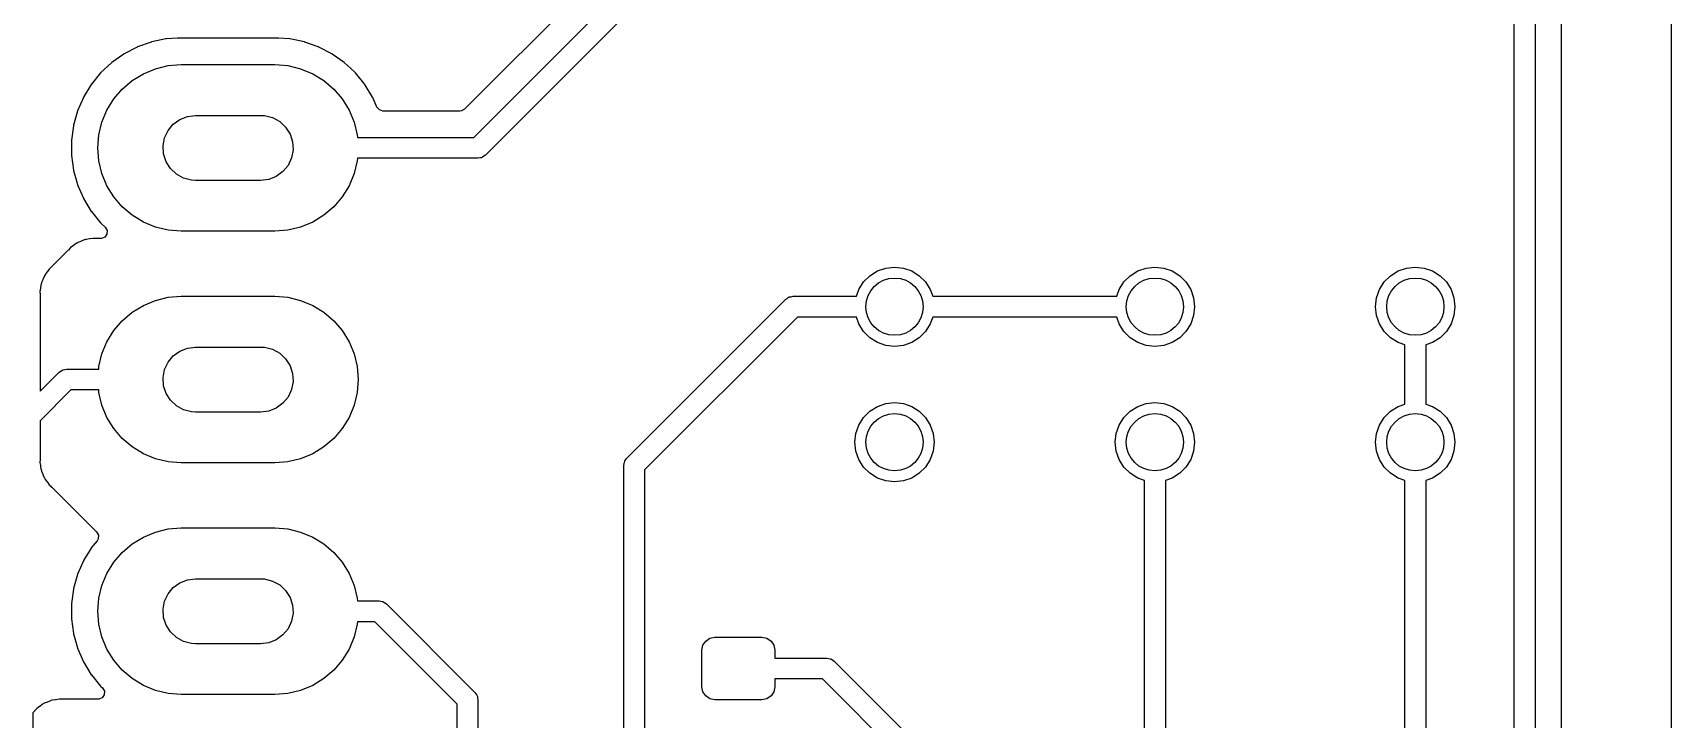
# Model space of a CAD drawing. Extents: x 4.53 to 6.71, y -5.98 to -2.05.
# Drawn here: x 5.471 to 6.71, y -3.326 to -2.807 of the extents above; entities that cross this region are included whole.
import ezdxf

# ---------------------------------------------------------------- set-up
doc = ezdxf.new("R2010")
doc.units = 0
doc.header["$MEASUREMENT"] = 0
doc.layers.add('BLACK', color=7, linetype='CONTINUOUS')

msp = doc.modelspace()

# ---------------------------------------------------------------- linework, layer by layer
at = {"layer": 'BLACK', "linetype": 'CONTINUOUS'}
for p, q in [((6.70963, -2.24738), (6.70963, -4.25852)), ((6.11776, -2.54397), (5.79738, -2.86435)), ((5.80422, -2.88583), (6.13262, -2.55742)), ((6.14145, -2.57087), (5.81305, -2.89927)), ((6.60669, -2.62598), (6.60669, -3.44833)), ((6.59094, -3.44507), (6.59094, -2.62925)), ((6.62671, -3.44733), (6.62671, -2.62698)), ((5.57158, -2.8113), (5.56079, -2.81355)), ((5.57174, -2.81127), (5.57158, -2.8113)), ((5.57158, -2.8113), (5.57158, -2.8113)), ((5.57191, -2.81126), (5.57174, -2.81127)), ((5.58015, -2.81069), (5.57191, -2.81126)), ((5.57191, -2.81126), (5.57191, -2.81126)), ((5.58024, -2.81069), (5.58015, -2.81069)), ((5.58015, -2.81069), (5.58015, -2.81069)), ((5.65677, -2.81069), (5.58024, -2.81069)), ((5.65686, -2.81069), (5.65677, -2.81069)), ((5.6651, -2.81126), (5.65686, -2.81069)), ((5.65686, -2.81069), (5.65686, -2.81069)), ((5.66527, -2.81127), (5.6651, -2.81126)), ((5.6651, -2.81126), (5.6651, -2.81126)), ((5.67639, -2.81358), (5.66527, -2.81127)), ((5.5397, -2.82271), (5.5307, -2.82906)), ((5.53984, -2.82261), (5.5397, -2.82271)), ((5.5397, -2.82271), (5.5397, -2.82271)), ((5.53999, -2.82253), (5.53984, -2.82261)), ((5.54977, -2.81746), (5.53999, -2.82253)), ((5.53999, -2.82253), (5.53999, -2.82253)), ((5.54992, -2.81738), (5.54977, -2.81746)), ((5.54977, -2.81746), (5.54977, -2.81746)), ((5.55008, -2.81733), (5.54992, -2.81738)), ((5.56046, -2.81364), (5.55008, -2.81733)), ((5.55008, -2.81733), (5.55008, -2.81733)), ((5.56062, -2.81358), (5.56046, -2.81364)), ((5.56046, -2.81364), (5.56046, -2.81364)), ((5.56079, -2.81355), (5.56062, -2.81358)), ((5.56079, -2.81355), (5.56079, -2.81355)), ((5.67654, -2.81364), (5.67639, -2.81358)), ((5.68659, -2.81721), (5.67654, -2.81364)), ((5.67654, -2.81364), (5.67654, -2.81364)), ((5.68709, -2.81738), (5.68659, -2.81721)), ((5.68724, -2.81746), (5.68709, -2.81738)), ((5.69702, -2.82253), (5.68724, -2.81746)), ((5.68724, -2.81746), (5.68724, -2.81746)), ((5.69717, -2.82261), (5.69702, -2.82253)), ((5.69702, -2.82253), (5.69702, -2.82253)), ((5.69731, -2.82271), (5.69717, -2.82261)), ((5.70631, -2.82906), (5.69731, -2.82271)), ((5.69731, -2.82271), (5.69731, -2.82271)), ((5.53044, -2.82927), (5.52239, -2.83679)), ((5.53056, -2.82916), (5.53044, -2.82927)), ((5.53044, -2.82927), (5.53044, -2.82927)), ((5.5307, -2.82906), (5.53056, -2.82916)), ((5.5307, -2.82906), (5.5307, -2.82906)), ((5.55447, -2.83757), (5.56361, -2.83379)), ((5.56361, -2.83379), (5.57322, -2.83148)), ((5.57322, -2.83148), (5.58307, -2.83071)), ((5.58307, -2.83071), (5.65394, -2.83071)), ((5.65394, -2.83071), (5.66379, -2.83148)), ((5.66379, -2.83148), (5.6734, -2.83379)), ((5.6734, -2.83379), (5.68253, -2.83757)), ((5.70645, -2.82916), (5.70631, -2.82906)), ((5.70631, -2.82906), (5.70631, -2.82906)), ((5.70657, -2.82927), (5.70645, -2.82916)), ((5.71099, -2.8334), (5.70657, -2.82927)), ((5.70657, -2.82927), (5.70657, -2.82927)), ((5.71475, -2.83691), (5.71099, -2.8334)), ((5.51501, -2.84586), (5.50928, -2.85528)), ((5.51509, -2.84572), (5.51501, -2.84586)), ((5.51501, -2.84586), (5.51501, -2.84586)), ((5.5152, -2.84559), (5.51509, -2.84572)), ((5.52215, -2.83704), (5.5152, -2.84559)), ((5.5152, -2.84559), (5.5152, -2.84559)), ((5.52226, -2.83691), (5.52215, -2.83704)), ((5.52215, -2.83704), (5.52215, -2.83704)), ((5.52238, -2.83679), (5.52226, -2.83691)), ((5.52239, -2.83679), (5.52238, -2.83679)), ((5.53853, -2.84916), (5.54605, -2.84274)), ((5.54605, -2.84274), (5.55447, -2.83757)), ((5.68253, -2.83757), (5.69096, -2.84274)), ((5.69096, -2.84274), (5.69848, -2.84916)), ((5.71485, -2.83704), (5.71475, -2.83691)), ((5.72113, -2.84476), (5.71485, -2.83704)), ((5.71485, -2.83704), (5.71485, -2.83704)), ((5.72191, -2.84572), (5.72113, -2.84476)), ((5.72781, -2.85542), (5.72191, -2.84572)), ((5.50913, -2.85558), (5.50474, -2.86568)), ((5.50919, -2.85542), (5.50913, -2.85558)), ((5.50913, -2.85558), (5.50913, -2.85558)), ((5.50928, -2.85528), (5.50919, -2.85542)), ((5.50928, -2.85528), (5.50928, -2.85528)), ((5.52694, -2.8651), (5.53211, -2.85667)), ((5.53211, -2.85667), (5.53853, -2.84916)), ((5.69848, -2.84916), (5.7049, -2.85667)), ((5.7049, -2.85667), (5.71006, -2.8651)), ((5.72788, -2.85558), (5.72781, -2.85542)), ((5.73103, -2.86282), (5.72788, -2.85558)), ((5.72788, -2.85558), (5.72788, -2.85558)), ((5.50462, -2.866), (5.50165, -2.87661)), ((5.50467, -2.86584), (5.50462, -2.866)), ((5.50462, -2.866), (5.50462, -2.866)), ((5.50474, -2.86568), (5.50467, -2.86584)), ((5.50474, -2.86568), (5.50474, -2.86568)), ((5.52316, -2.87424), (5.52694, -2.8651)), ((5.57705, -2.87576), (5.58204, -2.87214)), ((5.58204, -2.87214), (5.58778, -2.86987)), ((5.58778, -2.86987), (5.5939, -2.86909)), ((5.5939, -2.86909), (5.64311, -2.86909)), ((5.64311, -2.86909), (5.64619, -2.86929)), ((5.64619, -2.86929), (5.65217, -2.87082)), ((5.65217, -2.87082), (5.65757, -2.87379)), ((5.65757, -2.87379), (5.66207, -2.87802)), ((5.71006, -2.8651), (5.71385, -2.87424)), ((5.73107, -2.86291), (5.73103, -2.86282)), ((5.7329, -2.86502), (5.73107, -2.86291)), ((5.73558, -2.86581), (5.7329, -2.86502)), ((5.79387, -2.86581), (5.73558, -2.86581)), ((5.79493, -2.86569), (5.79387, -2.86581)), ((5.79738, -2.86435), (5.79493, -2.86569)), ((5.50158, -2.87694), (5.50008, -2.88785)), ((5.50161, -2.87677), (5.50158, -2.87694)), ((5.50158, -2.87694), (5.50158, -2.87694)), ((5.50165, -2.87661), (5.50161, -2.87677)), ((5.50165, -2.87661), (5.50165, -2.87661)), ((5.52008, -2.8937), (5.52085, -2.88385)), ((5.52085, -2.88385), (5.52316, -2.87424)), ((5.56934, -2.89216), (5.5705, -2.8861)), ((5.5705, -2.8861), (5.57312, -2.88052)), ((5.57312, -2.88052), (5.57705, -2.87576)), ((5.66207, -2.87802), (5.66537, -2.88322)), ((5.66537, -2.88322), (5.66728, -2.88909)), ((5.71385, -2.87424), (5.71615, -2.88385)), ((5.71615, -2.88385), (5.71631, -2.88583)), ((5.71631, -2.88583), (5.80422, -2.88583)), ((5.50008, -2.88785), (5.50006, -2.88802)), ((5.50006, -2.88802), (5.50006, -2.89938)), ((5.50008, -2.88785), (5.50008, -2.88785)), ((5.52085, -2.90355), (5.52008, -2.8937)), ((5.56973, -2.89831), (5.56934, -2.89216)), ((5.57163, -2.90418), (5.56973, -2.89831)), ((5.66767, -2.89525), (5.66651, -2.9013)), ((5.66728, -2.88909), (5.66767, -2.89525)), ((5.50006, -2.89938), (5.50008, -2.89955)), ((5.50008, -2.89955), (5.50008, -2.89955)), ((5.50008, -2.89955), (5.50158, -2.91046)), ((5.50158, -2.91046), (5.50158, -2.91046)), ((5.50158, -2.91046), (5.50161, -2.91063)), ((5.50161, -2.91063), (5.50165, -2.91079)), ((5.50165, -2.91079), (5.50165, -2.91079)), ((5.50165, -2.91079), (5.50462, -2.9214)), ((5.52316, -2.91317), (5.52085, -2.90355)), ((5.57494, -2.90939), (5.57163, -2.90418)), ((5.57943, -2.91361), (5.57494, -2.90939)), ((5.66389, -2.90689), (5.65995, -2.91164)), ((5.66651, -2.9013), (5.66389, -2.90689)), ((5.71615, -2.90355), (5.71385, -2.91317)), ((5.71631, -2.90157), (5.71615, -2.90355)), ((5.80748, -2.90157), (5.71631, -2.90157)), ((5.80877, -2.90128), (5.80748, -2.90157)), ((5.81008, -2.90113), (5.80877, -2.90128)), ((5.81046, -2.90089), (5.81008, -2.90113)), ((5.8109, -2.9008), (5.81046, -2.90089)), ((5.81193, -2.89997), (5.8109, -2.9008)), ((5.81305, -2.89927), (5.81193, -2.89997)), ((5.50462, -2.9214), (5.50462, -2.9214)), ((5.50462, -2.9214), (5.50467, -2.92156)), ((5.50467, -2.92156), (5.50474, -2.92172)), ((5.50474, -2.92172), (5.50474, -2.92172)), ((5.50474, -2.92172), (5.50913, -2.93183)), ((5.52694, -2.9223), (5.52316, -2.91317)), ((5.53211, -2.93073), (5.52694, -2.9223)), ((5.58484, -2.91658), (5.57943, -2.91361)), ((5.59081, -2.91811), (5.58484, -2.91658)), ((5.5939, -2.91831), (5.59081, -2.91811)), ((5.64311, -2.91831), (5.5939, -2.91831)), ((5.64923, -2.91753), (5.64311, -2.91831)), ((5.65496, -2.91526), (5.64923, -2.91753)), ((5.65995, -2.91164), (5.65496, -2.91526)), ((5.71006, -2.9223), (5.7049, -2.93073)), ((5.71385, -2.91317), (5.71006, -2.9223)), ((5.50913, -2.93183), (5.50913, -2.93183)), ((5.50913, -2.93183), (5.50919, -2.93198)), ((5.50919, -2.93198), (5.51509, -2.94168)), ((5.53853, -2.93824), (5.53211, -2.93073)), ((5.7049, -2.93073), (5.69848, -2.93824)), ((5.51509, -2.94168), (5.5152, -2.94182)), ((5.5152, -2.94182), (5.5152, -2.94182)), ((5.5152, -2.94182), (5.52215, -2.95036)), ((5.54605, -2.94466), (5.53853, -2.93824)), ((5.55447, -2.94983), (5.54605, -2.94466)), ((5.69096, -2.94466), (5.68253, -2.94983)), ((5.69848, -2.93824), (5.69096, -2.94466)), ((5.52215, -2.95036), (5.52215, -2.95036)), ((5.52215, -2.95036), (5.52226, -2.95049)), ((5.52226, -2.95049), (5.52238, -2.95061)), ((5.52238, -2.95061), (5.52239, -2.95061)), ((5.52239, -2.95061), (5.52567, -2.95368)), ((5.52699, -2.95888), (5.52539, -2.96117)), ((5.52567, -2.95368), (5.52709, -2.95608)), ((5.52709, -2.95608), (5.52699, -2.95888)), ((5.56361, -2.95361), (5.55447, -2.94983)), ((5.57322, -2.95592), (5.56361, -2.95361)), ((5.58307, -2.95669), (5.57322, -2.95592)), ((5.65394, -2.95669), (5.58307, -2.95669)), ((5.66379, -2.95592), (5.65394, -2.95669)), ((5.6734, -2.95361), (5.66379, -2.95592)), ((5.68253, -2.94983), (5.6734, -2.95361)), ((5.49768, -2.97114), (5.48531, -2.98351)), ((5.49789, -2.97092), (5.49768, -2.97114)), ((5.49948, -2.96913), (5.49789, -2.97092)), ((5.50145, -2.96777), (5.49948, -2.96913)), ((5.50169, -2.96759), (5.50145, -2.96777)), ((5.50357, -2.96611), (5.50169, -2.96759)), ((5.50394, -2.96595), (5.50357, -2.96611)), ((5.50472, -2.96551), (5.50394, -2.96595)), ((5.50505, -2.96528), (5.50472, -2.96551)), ((5.50729, -2.96443), (5.50505, -2.96528)), ((5.50757, -2.96431), (5.50729, -2.96443)), ((5.50975, -2.96333), (5.50757, -2.96431)), ((5.51015, -2.96326), (5.50975, -2.96333)), ((5.51101, -2.96302), (5.51015, -2.96326)), ((5.51139, -2.96288), (5.51101, -2.96302)), ((5.51376, -2.96259), (5.51139, -2.96288)), ((5.51406, -2.96254), (5.51376, -2.96259)), ((5.51641, -2.96211), (5.51406, -2.96254)), ((5.5188, -2.96225), (5.51641, -2.96211)), ((5.5191, -2.96226), (5.5188, -2.96225)), ((5.52229, -2.96226), (5.5191, -2.96226)), ((5.52281, -2.96224), (5.52229, -2.96226)), ((5.52539, -2.96117), (5.52281, -2.96224)), ((5.4833, -2.9853), (5.48194, -2.98727)), ((5.48509, -2.98372), (5.4833, -2.9853)), ((5.48531, -2.98351), (5.48509, -2.98372)), ((6.10942, -2.98675), (6.11577, -2.98453)), ((6.11577, -2.98453), (6.12244, -2.98378)), ((6.12244, -2.98378), (6.12912, -2.98453)), ((6.12912, -2.98453), (6.13546, -2.98675)), ((6.30627, -2.98675), (6.31262, -2.98453)), ((6.31262, -2.98453), (6.31929, -2.98378)), ((6.31929, -2.98378), (6.32597, -2.98453)), ((6.32597, -2.98453), (6.33231, -2.98675)), ((6.50313, -2.98675), (6.50947, -2.98453)), ((6.50947, -2.98453), (6.51614, -2.98378)), ((6.51614, -2.98378), (6.52282, -2.98453)), ((6.52282, -2.98453), (6.52916, -2.98675)), ((5.47705, -2.99721), (5.47676, -2.99959)), ((5.47719, -2.99684), (5.47705, -2.99721)), ((5.47743, -2.99597), (5.47719, -2.99684)), ((5.4775, -2.99558), (5.47743, -2.99597)), ((5.47849, -2.99339), (5.4775, -2.99558)), ((5.4786, -2.99312), (5.47849, -2.99339)), ((5.47945, -2.99088), (5.4786, -2.99312)), ((5.47968, -2.99055), (5.47945, -2.99088)), ((5.48012, -2.98977), (5.47968, -2.99055)), ((5.48028, -2.9894), (5.48012, -2.98977)), ((5.48176, -2.98752), (5.48028, -2.9894)), ((5.48194, -2.98727), (5.48176, -2.98752)), ((6.09541, -3.00076), (6.09899, -2.99507)), ((6.09899, -2.99507), (6.10374, -2.99032)), ((6.10374, -2.99032), (6.10942, -2.98675)), ((6.13546, -2.98675), (6.14115, -2.99032)), ((6.14115, -2.99032), (6.1459, -2.99507)), ((6.1459, -2.99507), (6.14947, -3.00076)), ((6.29226, -3.00076), (6.29584, -2.99507)), ((6.29584, -2.99507), (6.30059, -2.99032)), ((6.30059, -2.99032), (6.30627, -2.98675)), ((6.33231, -2.98675), (6.338, -2.99032)), ((6.338, -2.99032), (6.34275, -2.99507)), ((6.34275, -2.99507), (6.34632, -3.00076)), ((6.48911, -3.00076), (6.49269, -2.99507)), ((6.49269, -2.99507), (6.49744, -2.99032)), ((6.49744, -2.99032), (6.50313, -2.98675)), ((6.52916, -2.98675), (6.53485, -2.99032)), ((6.53485, -2.99032), (6.5396, -2.99507)), ((6.5396, -2.99507), (6.54317, -3.00076)), ((5.47671, -2.99988), (5.47628, -3.00224)), ((5.47628, -3.00224), (5.47643, -3.00463)), ((5.47643, -3.00463), (5.47644, -3.00493)), ((5.47644, -3.00493), (5.47644, -3.07778)), ((5.47676, -2.99959), (5.47671, -2.99988)), ((5.55447, -3.01277), (5.56361, -3.00899)), ((5.56361, -3.00899), (5.57322, -3.00668)), ((5.57322, -3.00668), (5.58307, -3.00591)), ((5.58307, -3.00591), (5.65394, -3.00591)), ((5.65394, -3.00591), (5.66379, -3.00668)), ((5.66379, -3.00668), (5.6734, -3.00899)), ((5.6734, -3.00899), (5.68253, -3.01277)), ((5.92002, -3.12829), (6.0401, -3.00821)), ((6.0401, -3.00821), (6.04122, -3.00751)), ((6.04122, -3.00751), (6.04225, -3.00669)), ((6.04225, -3.00669), (6.04269, -3.00659)), ((6.04269, -3.00659), (6.04307, -3.00635)), ((6.04307, -3.00635), (6.04438, -3.0062)), ((6.04438, -3.0062), (6.04567, -3.00591)), ((6.04567, -3.00591), (6.09361, -3.00591)), ((6.09361, -3.00591), (6.09541, -3.00076)), ((6.14947, -3.00076), (6.15127, -3.00591)), ((6.15127, -3.00591), (6.29046, -3.00591)), ((6.29046, -3.00591), (6.29226, -3.00076)), ((6.34632, -3.00076), (6.34854, -3.0071)), ((6.34854, -3.0071), (6.34929, -3.01378)), ((6.48614, -3.01378), (6.48689, -3.0071)), ((6.48689, -3.0071), (6.48911, -3.00076)), ((6.54317, -3.00076), (6.54539, -3.0071)), ((6.54539, -3.0071), (6.54614, -3.01378)), ((5.53853, -3.02436), (5.54605, -3.01794)), ((5.54605, -3.01794), (5.55447, -3.01277)), ((5.68253, -3.01277), (5.69096, -3.01794)), ((5.69096, -3.01794), (5.69848, -3.02436)), ((6.04893, -3.02165), (5.93346, -3.13712)), ((6.09361, -3.02165), (6.04893, -3.02165)), ((6.09541, -3.0268), (6.09361, -3.02165)), ((6.15127, -3.02165), (6.14947, -3.0268)), ((6.29046, -3.02165), (6.15127, -3.02165)), ((6.29226, -3.0268), (6.29046, -3.02165)), ((6.34854, -3.02046), (6.34632, -3.0268)), ((6.34929, -3.01378), (6.34854, -3.02046)), ((6.48689, -3.02046), (6.48614, -3.01378)), ((6.48911, -3.0268), (6.48689, -3.02046)), ((6.54539, -3.02046), (6.54317, -3.0268)), ((6.54614, -3.01378), (6.54539, -3.02046)), ((5.52694, -3.0403), (5.53211, -3.03187)), ((5.53211, -3.03187), (5.53853, -3.02436)), ((5.69848, -3.02436), (5.7049, -3.03187)), ((5.7049, -3.03187), (5.71006, -3.0403)), ((6.09899, -3.03248), (6.09541, -3.0268)), ((6.10374, -3.03723), (6.09899, -3.03248)), ((6.1459, -3.03248), (6.14115, -3.03723)), ((6.14947, -3.0268), (6.1459, -3.03248)), ((6.29584, -3.03248), (6.29226, -3.0268)), ((6.30059, -3.03723), (6.29584, -3.03248)), ((6.34275, -3.03248), (6.338, -3.03723)), ((6.34632, -3.0268), (6.34275, -3.03248)), ((6.49269, -3.03248), (6.48911, -3.0268)), ((6.49744, -3.03723), (6.49269, -3.03248)), ((6.5396, -3.03248), (6.53485, -3.03723)), ((6.54317, -3.0268), (6.5396, -3.03248)), ((5.52316, -3.04943), (5.52694, -3.0403)), ((5.57705, -3.05096), (5.58204, -3.04733)), ((5.58204, -3.04733), (5.58778, -3.04506)), ((5.58778, -3.04506), (5.5939, -3.04429)), ((5.5939, -3.04429), (5.64311, -3.04429)), ((5.64311, -3.04429), (5.64619, -3.04449)), ((5.64619, -3.04449), (5.65217, -3.04602)), ((5.65217, -3.04602), (5.65757, -3.04899)), ((5.71006, -3.0403), (5.71385, -3.04943)), ((6.10942, -3.04081), (6.10374, -3.03723)), ((6.11577, -3.04303), (6.10942, -3.04081)), ((6.12244, -3.04378), (6.11577, -3.04303)), ((6.12912, -3.04303), (6.12244, -3.04378)), ((6.13546, -3.04081), (6.12912, -3.04303)), ((6.14115, -3.03723), (6.13546, -3.04081)), ((6.30627, -3.04081), (6.30059, -3.03723)), ((6.31262, -3.04303), (6.30627, -3.04081)), ((6.31929, -3.04378), (6.31262, -3.04303)), ((6.32597, -3.04303), (6.31929, -3.04378)), ((6.33231, -3.04081), (6.32597, -3.04303)), ((6.338, -3.03723), (6.33231, -3.04081)), ((6.50313, -3.04081), (6.49744, -3.03723)), ((6.50827, -3.04261), (6.50313, -3.04081)), ((6.50827, -3.08748), (6.50827, -3.04261)), ((6.52916, -3.04081), (6.52402, -3.04261)), ((6.52402, -3.04261), (6.52402, -3.08748)), ((6.53485, -3.03723), (6.52916, -3.04081)), ((5.5207, -3.06102), (5.52085, -3.05904)), ((5.52085, -3.05904), (5.52316, -3.04943)), ((5.5705, -3.06129), (5.57312, -3.05571)), ((5.57312, -3.05571), (5.57705, -3.05096)), ((5.65757, -3.04899), (5.66207, -3.05321)), ((5.66207, -3.05321), (5.66537, -3.05842)), ((5.66537, -3.05842), (5.66728, -3.06429)), ((5.71385, -3.04943), (5.71615, -3.05904)), ((5.71615, -3.05904), (5.71693, -3.0689)), ((5.47644, -3.07778), (5.49089, -3.06333)), ((5.49089, -3.06333), (5.49201, -3.06263)), ((5.49201, -3.06263), (5.49304, -3.0618)), ((5.49304, -3.0618), (5.49348, -3.0617)), ((5.49348, -3.0617), (5.49386, -3.06147)), ((5.49386, -3.06147), (5.49517, -3.06132)), ((5.49517, -3.06132), (5.49646, -3.06102)), ((5.49646, -3.06102), (5.5207, -3.06102)), ((5.56934, -3.06735), (5.5705, -3.06129)), ((5.56973, -3.07351), (5.56934, -3.06735)), ((5.66767, -3.07044), (5.66651, -3.0765)), ((5.66728, -3.06429), (5.66767, -3.07044)), ((5.71693, -3.0689), (5.71615, -3.07875)), ((5.49972, -3.07677), (5.47644, -3.10005)), ((5.5207, -3.07677), (5.49972, -3.07677)), ((5.52085, -3.07875), (5.5207, -3.07677)), ((5.52316, -3.08836), (5.52085, -3.07875)), ((5.57163, -3.07937), (5.56973, -3.07351)), ((5.57494, -3.08458), (5.57163, -3.07937)), ((5.66389, -3.08208), (5.65995, -3.08683)), ((5.66651, -3.0765), (5.66389, -3.08208)), ((5.71615, -3.07875), (5.71385, -3.08836)), ((5.52694, -3.0975), (5.52316, -3.08836)), ((5.57943, -3.0888), (5.57494, -3.08458)), ((5.58484, -3.09178), (5.57943, -3.0888)), ((5.59081, -3.09331), (5.58484, -3.09178)), ((5.5939, -3.0935), (5.59081, -3.09331)), ((5.64311, -3.0935), (5.5939, -3.0935)), ((5.64923, -3.09273), (5.64311, -3.0935)), ((5.65496, -3.09046), (5.64923, -3.09273)), ((5.65995, -3.08683), (5.65496, -3.09046)), ((5.71385, -3.08836), (5.71006, -3.0975)), ((6.09899, -3.0976), (6.10374, -3.09285)), ((6.10374, -3.09285), (6.10942, -3.08928)), ((6.10942, -3.08928), (6.11577, -3.08706)), ((6.11577, -3.08706), (6.12244, -3.08631)), ((6.12244, -3.08631), (6.12912, -3.08706)), ((6.12912, -3.08706), (6.13546, -3.08928)), ((6.13546, -3.08928), (6.14115, -3.09285)), ((6.14115, -3.09285), (6.1459, -3.0976)), ((6.29584, -3.0976), (6.30059, -3.09285)), ((6.30059, -3.09285), (6.30627, -3.08928)), ((6.30627, -3.08928), (6.31262, -3.08706)), ((6.31262, -3.08706), (6.31929, -3.08631)), ((6.31929, -3.08631), (6.32597, -3.08706)), ((6.32597, -3.08706), (6.33231, -3.08928)), ((6.33231, -3.08928), (6.338, -3.09285)), ((6.338, -3.09285), (6.34275, -3.0976)), ((6.49269, -3.0976), (6.49744, -3.09285)), ((6.49744, -3.09285), (6.50313, -3.08928)), ((6.50313, -3.08928), (6.50827, -3.08748)), ((6.52402, -3.08748), (6.52916, -3.08928)), ((6.52916, -3.08928), (6.53485, -3.09285)), ((6.53485, -3.09285), (6.5396, -3.0976)), ((5.47644, -3.10005), (5.47644, -3.12893)), ((5.53211, -3.10592), (5.52694, -3.0975)), ((5.53853, -3.11344), (5.53211, -3.10592)), ((5.7049, -3.10592), (5.69848, -3.11344)), ((5.71006, -3.0975), (5.7049, -3.10592)), ((6.09319, -3.10963), (6.09541, -3.10329)), ((6.09541, -3.10329), (6.09899, -3.0976)), ((6.1459, -3.0976), (6.14947, -3.10329)), ((6.14947, -3.10329), (6.15169, -3.10963)), ((6.29004, -3.10963), (6.29226, -3.10329)), ((6.29226, -3.10329), (6.29584, -3.0976)), ((6.34275, -3.0976), (6.34632, -3.10329)), ((6.34632, -3.10329), (6.34854, -3.10963)), ((6.48689, -3.10963), (6.48911, -3.10329)), ((6.48911, -3.10329), (6.49269, -3.0976)), ((6.5396, -3.0976), (6.54317, -3.10329)), ((6.54317, -3.10329), (6.54539, -3.10963)), ((5.54605, -3.11986), (5.53853, -3.11344)), ((5.55447, -3.12502), (5.54605, -3.11986)), ((5.69096, -3.11986), (5.68253, -3.12502)), ((5.69848, -3.11344), (5.69096, -3.11986)), ((6.09244, -3.11631), (6.09319, -3.10963)), ((6.09319, -3.12298), (6.09244, -3.11631)), ((6.15169, -3.10963), (6.15244, -3.11631)), ((6.15244, -3.11631), (6.15169, -3.12298)), ((6.28929, -3.11631), (6.29004, -3.10963)), ((6.29004, -3.12298), (6.28929, -3.11631)), ((6.34854, -3.10963), (6.34929, -3.11631)), ((6.34929, -3.11631), (6.34854, -3.12298)), ((6.48614, -3.11631), (6.48689, -3.10963)), ((6.48689, -3.12298), (6.48614, -3.11631)), ((6.54539, -3.10963), (6.54614, -3.11631)), ((6.54614, -3.11631), (6.54539, -3.12298)), ((5.47643, -3.12923), (5.47628, -3.13162)), ((5.47628, -3.13162), (5.47671, -3.13397)), ((5.47644, -3.12893), (5.47643, -3.12923)), ((5.47671, -3.13397), (5.47676, -3.13427)), ((5.56361, -3.12881), (5.55447, -3.12502)), ((5.57322, -3.13111), (5.56361, -3.12881)), ((5.58307, -3.13189), (5.57322, -3.13111)), ((5.65394, -3.13189), (5.58307, -3.13189)), ((5.66379, -3.13111), (5.65394, -3.13189)), ((5.6734, -3.12881), (5.66379, -3.13111)), ((5.68253, -3.12502), (5.6734, -3.12881)), ((5.91772, -3.13386), (5.91801, -3.13257)), ((5.91772, -3.37008), (5.91772, -3.13386)), ((5.91801, -3.13257), (5.91816, -3.13126)), ((5.91816, -3.13126), (5.9184, -3.13088)), ((5.9184, -3.13088), (5.9185, -3.13044)), ((5.9185, -3.13044), (5.91932, -3.12941)), ((5.91932, -3.12941), (5.92002, -3.12829)), ((6.09541, -3.12932), (6.09319, -3.12298)), ((6.09899, -3.13501), (6.09541, -3.12932)), ((6.14947, -3.12932), (6.1459, -3.13501)), ((6.15169, -3.12298), (6.14947, -3.12932)), ((6.29226, -3.12932), (6.29004, -3.12298)), ((6.29584, -3.13501), (6.29226, -3.12932)), ((6.34632, -3.12932), (6.34275, -3.13501)), ((6.34854, -3.12298), (6.34632, -3.12932)), ((6.48911, -3.12932), (6.48689, -3.12298)), ((6.49269, -3.13501), (6.48911, -3.12932)), ((6.54317, -3.12932), (6.5396, -3.13501)), ((6.54539, -3.12298), (6.54317, -3.12932)), ((5.47676, -3.13427), (5.47705, -3.13665)), ((5.47705, -3.13665), (5.47719, -3.13702)), ((5.47719, -3.13702), (5.47743, -3.13789)), ((5.47743, -3.13789), (5.4775, -3.13828)), ((5.4775, -3.13828), (5.47849, -3.14046)), ((5.47849, -3.14046), (5.4786, -3.14074)), ((5.4786, -3.14074), (5.47945, -3.14298)), ((5.47945, -3.14298), (5.47968, -3.14331)), ((5.47968, -3.14331), (5.48012, -3.14409)), ((5.48012, -3.14409), (5.48028, -3.14446)), ((5.48028, -3.14446), (5.48176, -3.14634)), ((5.48176, -3.14634), (5.48194, -3.14658)), ((5.93346, -3.13712), (5.93346, -3.37008)), ((6.10374, -3.13976), (6.09899, -3.13501)), ((6.10942, -3.14333), (6.10374, -3.13976)), ((6.11577, -3.14555), (6.10942, -3.14333)), ((6.12244, -3.14631), (6.11577, -3.14555)), ((6.12912, -3.14555), (6.12244, -3.14631)), ((6.13546, -3.14333), (6.12912, -3.14555)), ((6.14115, -3.13976), (6.13546, -3.14333)), ((6.1459, -3.13501), (6.14115, -3.13976)), ((6.30059, -3.13976), (6.29584, -3.13501)), ((6.30627, -3.14333), (6.30059, -3.13976)), ((6.31142, -3.14513), (6.30627, -3.14333)), ((6.31142, -3.41634), (6.31142, -3.14513)), ((6.33231, -3.14333), (6.32717, -3.14513)), ((6.32717, -3.14513), (6.32717, -3.41702)), ((6.338, -3.13976), (6.33231, -3.14333)), ((6.34275, -3.13501), (6.338, -3.13976)), ((6.49744, -3.13976), (6.49269, -3.13501)), ((6.50313, -3.14333), (6.49744, -3.13976)), ((6.50827, -3.14513), (6.50313, -3.14333)), ((6.50827, -3.41652), (6.50827, -3.14513)), ((6.52916, -3.14333), (6.52402, -3.14513)), ((6.52402, -3.14513), (6.52402, -3.41978)), ((6.53485, -3.13976), (6.52916, -3.14333)), ((6.5396, -3.13501), (6.53485, -3.13976)), ((5.48194, -3.14658), (5.4833, -3.14855)), ((5.4833, -3.14855), (5.48449, -3.14961)), ((5.48449, -3.14961), (5.48509, -3.15014)), ((5.48509, -3.15014), (5.48531, -3.15035)), ((5.48531, -3.15035), (5.5191, -3.18413)), ((5.56361, -3.18419), (5.57322, -3.18188)), ((5.57322, -3.18188), (5.58307, -3.1811)), ((5.58307, -3.1811), (5.65394, -3.1811)), ((5.65394, -3.1811), (5.66379, -3.18188)), ((5.66379, -3.18188), (5.6734, -3.18419)), ((5.51944, -3.19077), (5.51509, -3.19611)), ((5.5191, -3.18413), (5.52044, -3.18659)), ((5.52024, -3.18938), (5.51944, -3.19077)), ((5.52044, -3.18659), (5.52024, -3.18938)), ((5.53853, -3.19955), (5.54605, -3.19313)), ((5.54605, -3.19313), (5.55447, -3.18797)), ((5.55447, -3.18797), (5.56361, -3.18419)), ((5.6734, -3.18419), (5.68253, -3.18797)), ((5.68253, -3.18797), (5.69096, -3.19313)), ((5.69096, -3.19313), (5.69848, -3.19955)), ((5.50913, -3.20597), (5.50474, -3.21608)), ((5.50919, -3.20581), (5.50913, -3.20597)), ((5.50913, -3.20597), (5.50913, -3.20597)), ((5.50928, -3.20567), (5.50919, -3.20581)), ((5.51501, -3.19626), (5.50928, -3.20567)), ((5.50928, -3.20567), (5.50928, -3.20567)), ((5.51509, -3.19611), (5.51501, -3.19626)), ((5.51501, -3.19626), (5.51501, -3.19626)), ((5.52694, -3.2155), (5.53211, -3.20707)), ((5.53211, -3.20707), (5.53853, -3.19955)), ((5.69848, -3.19955), (5.7049, -3.20707)), ((5.7049, -3.20707), (5.71006, -3.2155)), ((5.50462, -3.21639), (5.50165, -3.227)), ((5.50467, -3.21623), (5.50462, -3.21639)), ((5.50462, -3.21639), (5.50462, -3.21639)), ((5.50474, -3.21608), (5.50467, -3.21623)), ((5.50474, -3.21608), (5.50474, -3.21608)), ((5.52316, -3.22463), (5.52694, -3.2155)), ((5.58204, -3.22253), (5.58778, -3.22026)), ((5.58778, -3.22026), (5.5939, -3.21949)), ((5.5939, -3.21949), (5.64311, -3.21949)), ((5.64311, -3.21949), (5.64619, -3.21968)), ((5.64619, -3.21968), (5.65217, -3.22122)), ((5.71006, -3.2155), (5.71385, -3.22463)), ((5.50158, -3.22733), (5.50008, -3.23825)), ((5.50161, -3.22717), (5.50158, -3.22733)), ((5.50158, -3.22733), (5.50158, -3.22733)), ((5.50165, -3.227), (5.50161, -3.22717)), ((5.50165, -3.227), (5.50165, -3.227)), ((5.52085, -3.23424), (5.52316, -3.22463)), ((5.5705, -3.23649), (5.57312, -3.23091)), ((5.57312, -3.23091), (5.57705, -3.22616)), ((5.57705, -3.22616), (5.58204, -3.22253)), ((5.65217, -3.22122), (5.65757, -3.22419)), ((5.65757, -3.22419), (5.66207, -3.22841)), ((5.66207, -3.22841), (5.66537, -3.23362)), ((5.71385, -3.22463), (5.71615, -3.23424)), ((5.50008, -3.23825), (5.50006, -3.23842)), ((5.50006, -3.23842), (5.50006, -3.24977)), ((5.50008, -3.23825), (5.50008, -3.23825)), ((5.52008, -3.24409), (5.52085, -3.23424)), ((5.52085, -3.25395), (5.52008, -3.24409)), ((5.56934, -3.24255), (5.5705, -3.23649)), ((5.56973, -3.24871), (5.56934, -3.24255)), ((5.66537, -3.23362), (5.66728, -3.23948)), ((5.66728, -3.23948), (5.66767, -3.24564)), ((5.71615, -3.23424), (5.71631, -3.23622)), ((5.71631, -3.23622), (5.73268, -3.23622)), ((5.73268, -3.23622), (5.73397, -3.23651)), ((5.73397, -3.23651), (5.73528, -3.23666)), ((5.73528, -3.23666), (5.73566, -3.2369)), ((5.73566, -3.2369), (5.73609, -3.237)), ((5.73609, -3.237), (5.73713, -3.23782)), ((5.73713, -3.23782), (5.73824, -3.23853)), ((5.73824, -3.23853), (5.80517, -3.30546)), ((5.50006, -3.24977), (5.50008, -3.24994)), ((5.50008, -3.24994), (5.50008, -3.24994)), ((5.50008, -3.24994), (5.50158, -3.26085)), ((5.52316, -3.26356), (5.52085, -3.25395)), ((5.57163, -3.25457), (5.56973, -3.24871)), ((5.57494, -3.25978), (5.57163, -3.25457)), ((5.66389, -3.25728), (5.65995, -3.26203)), ((5.66651, -3.2517), (5.66389, -3.25728)), ((5.66767, -3.24564), (5.66651, -3.2517)), ((5.71615, -3.25395), (5.71385, -3.26356)), ((5.71631, -3.25197), (5.71615, -3.25395)), ((5.72942, -3.25197), (5.71631, -3.25197)), ((5.79173, -3.31429), (5.72942, -3.25197)), ((5.50158, -3.26085), (5.50158, -3.26086)), ((5.50158, -3.26086), (5.50161, -3.26102)), ((5.50161, -3.26102), (5.50165, -3.26119)), ((5.50165, -3.26119), (5.50165, -3.26119)), ((5.50165, -3.26119), (5.50462, -3.2718)), ((5.52694, -3.27269), (5.52316, -3.26356)), ((5.57943, -3.264), (5.57494, -3.25978)), ((5.58484, -3.26697), (5.57943, -3.264)), ((5.59081, -3.26851), (5.58484, -3.26697)), ((5.5939, -3.2687), (5.59081, -3.26851)), ((5.64311, -3.2687), (5.5939, -3.2687)), ((5.64923, -3.26793), (5.64311, -3.2687)), ((5.65496, -3.26566), (5.64923, -3.26793)), ((5.65995, -3.26203), (5.65496, -3.26566)), ((5.71385, -3.26356), (5.71006, -3.27269)), ((5.97677, -3.27362), (5.97752, -3.26986)), ((5.97752, -3.26986), (5.97965, -3.26666)), ((5.97965, -3.26666), (5.98285, -3.26453)), ((5.98285, -3.26453), (5.98661, -3.26378)), ((5.98661, -3.26378), (6.02205, -3.26378)), ((6.02205, -3.26378), (6.02581, -3.26453)), ((6.02581, -3.26453), (6.02901, -3.26666)), ((6.02901, -3.26666), (6.03114, -3.26986)), ((6.03114, -3.26986), (6.03189, -3.27362)), ((5.50462, -3.2718), (5.50462, -3.2718)), ((5.50462, -3.2718), (5.50467, -3.27196)), ((5.50467, -3.27196), (5.50474, -3.27211)), ((5.50474, -3.27211), (5.50474, -3.27211)), ((5.50474, -3.27211), (5.50913, -3.28222)), ((5.50913, -3.28222), (5.50913, -3.28222)), ((5.50913, -3.28222), (5.50919, -3.28237)), ((5.50919, -3.28237), (5.51509, -3.29208)), ((5.53211, -3.28112), (5.52694, -3.27269)), ((5.53853, -3.28864), (5.53211, -3.28112)), ((5.7049, -3.28112), (5.69848, -3.28864)), ((5.71006, -3.27269), (5.7049, -3.28112)), ((5.97677, -3.30118), (5.97677, -3.27362)), ((6.03189, -3.27362), (6.03189, -3.27953)), ((6.03189, -3.27953), (6.07126, -3.27953)), ((6.07126, -3.27953), (6.07255, -3.27982)), ((6.07255, -3.27982), (6.07386, -3.27997)), ((6.07386, -3.27997), (6.07424, -3.28021)), ((6.07424, -3.28021), (6.07468, -3.28031)), ((6.07468, -3.28031), (6.07571, -3.28113)), ((6.07571, -3.28113), (6.07683, -3.28183)), ((6.07683, -3.28183), (6.14769, -3.3527)), ((5.51509, -3.29208), (5.5152, -3.29221)), ((5.5152, -3.29221), (5.5152, -3.29221)), ((5.5152, -3.29221), (5.52215, -3.30076)), ((5.54605, -3.29506), (5.53853, -3.28864)), ((5.55447, -3.30022), (5.54605, -3.29506)), ((5.69096, -3.29506), (5.68253, -3.30022)), ((5.69848, -3.28864), (5.69096, -3.29506)), ((5.52215, -3.30076), (5.52215, -3.30076)), ((5.52215, -3.30076), (5.52226, -3.30089)), ((5.52226, -3.30089), (5.52239, -3.301)), ((5.52239, -3.301), (5.52356, -3.3021)), ((5.52488, -3.3073), (5.52328, -3.3096)), ((5.52356, -3.3021), (5.52499, -3.30451)), ((5.52499, -3.30451), (5.52488, -3.3073)), ((5.56361, -3.304), (5.55447, -3.30022)), ((5.57322, -3.30631), (5.56361, -3.304)), ((5.58307, -3.30709), (5.57322, -3.30631)), ((5.65394, -3.30709), (5.58307, -3.30709)), ((5.66379, -3.30631), (5.65394, -3.30709)), ((5.6734, -3.304), (5.66379, -3.30631)), ((5.68253, -3.30022), (5.6734, -3.304)), ((5.80517, -3.30546), (5.80588, -3.30657)), ((5.80588, -3.30657), (5.8067, -3.30761)), ((5.97752, -3.30495), (5.97677, -3.30118)), ((5.97965, -3.30814), (5.97752, -3.30495)), ((6.03114, -3.30495), (6.02901, -3.30814)), ((6.03189, -3.30118), (6.03114, -3.30495)), ((6.068, -3.29528), (6.03189, -3.29528)), ((6.03189, -3.29528), (6.03189, -3.30118)), ((6.13425, -3.36153), (6.068, -3.29528)), ((5.47209, -3.31956), (5.47087, -3.32079)), ((5.4723, -3.31934), (5.47209, -3.31956)), ((5.47389, -3.31755), (5.4723, -3.31934)), ((5.47586, -3.31619), (5.47389, -3.31755)), ((5.4761, -3.31601), (5.47586, -3.31619)), ((5.47798, -3.31454), (5.4761, -3.31601)), ((5.47835, -3.31437), (5.47798, -3.31454)), ((5.47913, -3.31393), (5.47835, -3.31437)), ((5.47946, -3.3137), (5.47913, -3.31393)), ((5.4817, -3.31285), (5.47946, -3.3137)), ((5.48198, -3.31274), (5.4817, -3.31285)), ((5.48416, -3.31176), (5.48198, -3.31274)), ((5.48456, -3.31168), (5.48416, -3.31176)), ((5.48542, -3.31144), (5.48456, -3.31168)), ((5.4858, -3.3113), (5.48542, -3.31144)), ((5.48817, -3.31101), (5.4858, -3.3113)), ((5.48847, -3.31097), (5.48817, -3.31101)), ((5.49082, -3.31054), (5.48847, -3.31097)), ((5.49321, -3.31068), (5.49082, -3.31054)), ((5.49351, -3.31069), (5.49321, -3.31068)), ((5.52018, -3.31069), (5.49351, -3.31069)), ((5.5207, -3.31066), (5.52018, -3.31069)), ((5.52328, -3.3096), (5.5207, -3.31066)), ((5.79173, -3.37992), (5.79173, -3.31429)), ((5.8067, -3.30761), (5.8068, -3.30804)), ((5.8068, -3.30804), (5.80704, -3.30842)), ((5.80704, -3.30842), (5.80719, -3.30974)), ((5.80719, -3.30974), (5.80748, -3.31102)), ((5.80748, -3.31102), (5.80748, -3.37992)), ((5.98285, -3.31027), (5.97965, -3.30814)), ((5.98661, -3.31102), (5.98285, -3.31027)), ((6.02205, -3.31102), (5.98661, -3.31102)), ((6.02581, -3.31027), (6.02205, -3.31102)), ((6.02901, -3.30814), (6.02581, -3.31027)), ((5.47087, -3.32079), (5.47087, -3.3491))]:
    msp.add_line(p, q, dxfattribs=at)
at = {"layer": 'BLACK'}
for centre in [(6.12244, -3.01378), (6.31929, -3.01378), (6.51614, -3.01378), (6.12244, -3.11631), (6.31929, -3.11631), (6.51614, -3.11631)]:
    msp.add_circle(centre, 0.02165, dxfattribs=at)

doc.saveas('drawing.dxf')
